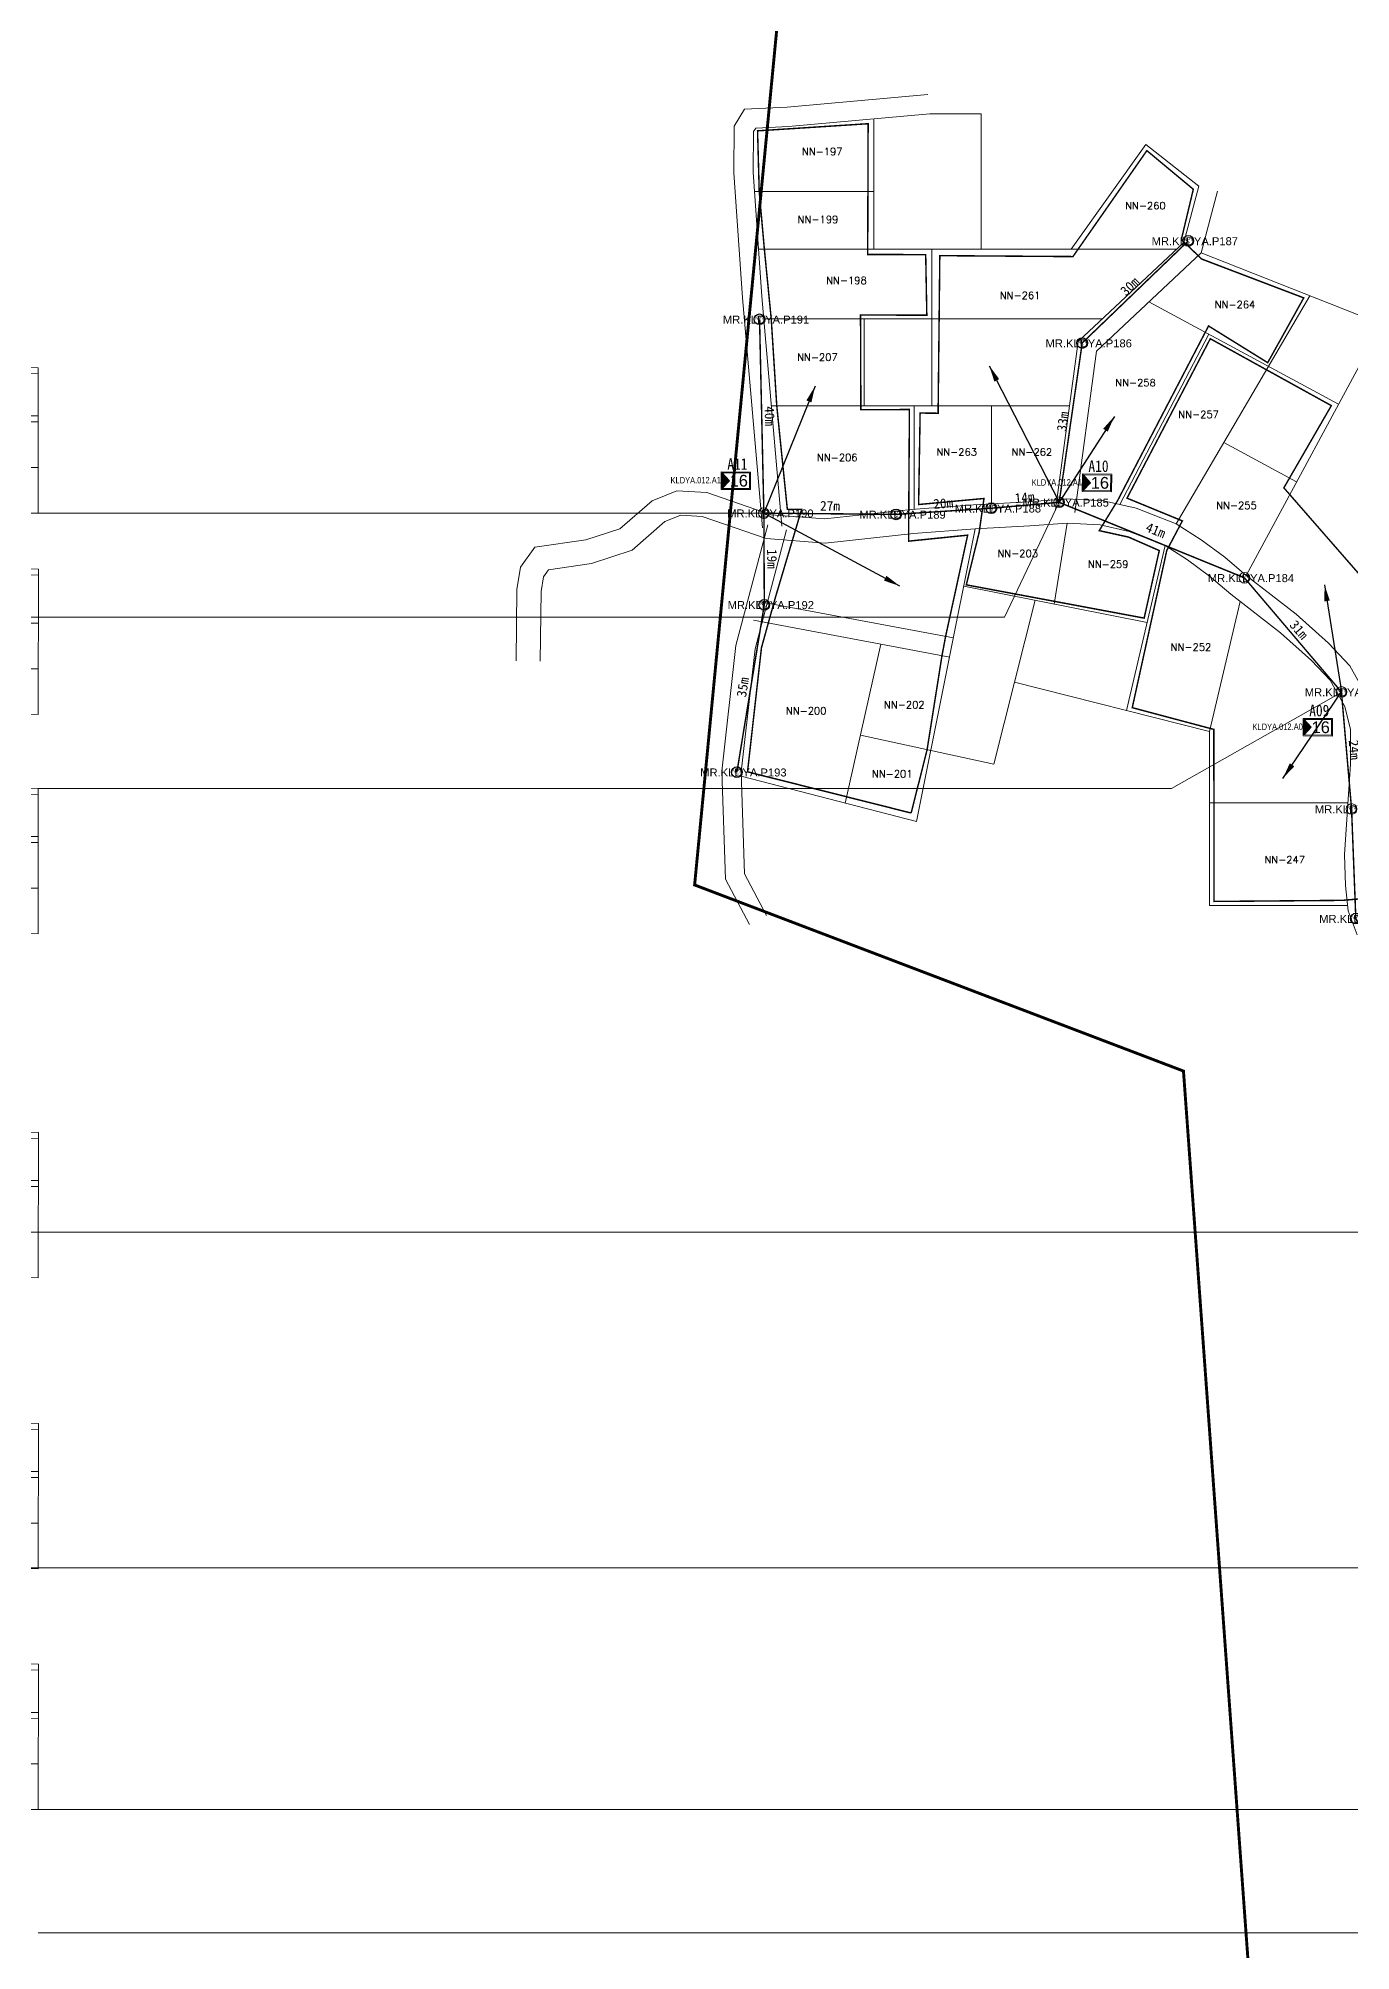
# Model space of a CAD drawing. Header units: millimetres. Extents: x 1060 to 24323, y -9832 to -6451.
# Drawn here: x 8796 to 9066.6, y -8676.3 to -8281.9 of the extents above; entities that cross this region are included whole.
import ezdxf
from ezdxf.enums import TextEntityAlignment as Align

# ---------------------------------------------------------------- set-up
doc = ezdxf.new("R2010")
doc.units = ezdxf.units.MM
doc.set_wipeout_variables(frame=1)
doc.linetypes.add('HIDDEN', pattern=[9.525, 6.35, -3.175])
doc.linetypes.add('PHANTOM2', pattern=[1.25, 0.625, -0.125, 0.125, -0.125, 0.125, -0.125])
for name, color, linetype, lineweight in [('Basic Map', 105, 'Continuous', 15), ('FAT', 30, 'Continuous', 5), ('FAT AREA', 134, 'PHANTOM2', 40), ('FAT_Info', 170, 'Continuous', 0), ('FO 36 CORE LINE A - FDT 2', 210, 'Continuous', 50), ('Garis Jalan', 225, 'Continuous', 15), ('Home Number', 6, 'Continuous', 5), ('NEW POLE 7m(3 inches)', 4, 'Continuous', 5), ('POLE ID', 1, 'Continuous', 5), ('SLING WIRE', 4, 'Continuous', 50), ('TEE RADIUS', 170, 'Continuous', 0)]:
    doc.layers.add(name, color=color, linetype=linetype, lineweight=lineweight)
doc.layers.add('BATAS', color=7, linetype='Continuous', plot=False)
doc.layers.add('DIMENSI', color=7, linetype='Continuous')
doc.layers.add('NEW POLE 7M 2.5INCH', color=212, linetype='Continuous')
doc.styles.add('Annotative', font='SimSun.ttf')
doc.styles.add('FS', font='SimSun.ttf', dxfattribs={"width": 0.7})
doc.styles.add('Mark', font='arial.ttf', dxfattribs={"width": 0.8, "height": 2.5})
doc.styles.add('Notes', font='arial.ttf', dxfattribs={"height": 3})
doc.styles.add('ROMANS', font='romans.shx', dxfattribs={"width": 1.2})
doc.styles.get("Standard").update_dxf_attribs({"font": 'simplex.shx'})
doc.styles.add('Title Block 3', font='dgn003.shx')
doc.styles.add('Title Block v21 - Default$0$Standard', font='arial.ttf')
doc.dimstyles.new('emr standard', dxfattribs={"dimtxt": 2, "dimasz": 0, "dimexe": 1.25, "dimexo": 0.0625, "dimtad": 1, "dimdec": 0, "dimzin": 1, "dimdsep": 46, "dimtxsty": 'Annotative', "dimblk": 'ARCHTICK', "dimcen": 0, "dimse1": 1, "dimse2": 1, "dimsd1": 1, "dimsd2": 1, "dimclrt": 256, "dimadec": 0, "dimazin": 0, "dimtfac": 1, "dimtdec": 0, "dimtmove": 2, "dimatfit": 3, "dimfxl": 1, "dimfxlon": 1, "dimtzin": 0, "dimarcsym": 0})

# ---------------------------------------------------------------- blocks, each defined once
blk = doc.blocks.new('*U41')
at = {"color": 0, "linetype": 'ByBlock', "lineweight": -2}
blk.add_circle((0, 0), 2.24, dxfattribs=at)
at = {"color": 0, "linetype": 'ByBlock', "lineweight": -2, "style": 'Title Block 3', "width": 0.799091}
for s, p in [('NP7', (0, 0.62)), ("3'", (0, -1.27))]:
    blk.add_text(s, height=1.488, dxfattribs=at).set_placement(p, align=Align.MIDDLE_CENTER)
blk = doc.blocks.new('FAT')
h = blk.add_hatch(color=2)
h.dxf.hatch_style = 1
h.paths.add_polyline_path([(-4.25, 2), (-4.25, -2), (-2.4, 0)])
for points in [[(-4.5, 2.25), (3, 2.25), (3, -2.25), (-4.5, -2.25)], [(-4.25, 2), (2.75, 2), (2.75, -2), (-4.25, -2)]]:
    blk.add_lwpolyline(points, close=True)
at = {"color": 2}
blk.add_lwpolyline([(-4.25, 2), (-4.25, -2), (-2.4, 0)], close=True, dxfattribs=at)
at = {"color": 7}
blk.add_attdef('FAT', text='', height=3, dxfattribs=at).set_placement((0.18, 0), align=Align.MIDDLE_CENTER)
blk = doc.blocks.new('_ArchTick')
at = {"color": 0, "linetype": 'ByBlock', "const_width": 0.15}
blk.add_lwpolyline([(-0.5, -0.5), (0.5, 0.5)], dxfattribs=at)
blk = doc.blocks.new('FAT Info')
at = {"lineweight": 0}
blk.add_wipeout([(0, 12.93), (40.44, 12.93), (40.44, -0.2), (0, -0.2)], dxfattribs=at).dxf.layer = 'FAT_Info'
at = {"layer": 'FAT_Info'}
for p, q in [((0, 12.93), (0, -0.2)), ((40.44, 12.93), (40.44, -0.2)), ((0, 8.58), (40.44, 8.58)), ((0, 8.04), (40.44, 8.04)), ((0, 3.92), (40.44, 3.92)), ((0, -0.2), (40.44, -0.2))]:
    blk.add_line(p, q, dxfattribs=at)
for points in [[(0, 12.93), (40.44, 12.93)], [(0, 12.39), (40.44, 12.39)]]:
    blk.add_lwpolyline(points, dxfattribs=at)
at = {"layer": 'FAT_Info', "style": 'ROMANS', "width": 0.7}
for s, height, p in [(':', 2.06, (26.93, 4.91)), ('Power @1490 nm', 2.0607, (4.01, 0.79)), (':', 2.06, (26.93, 0.79))]:
    blk.add_text(s, height=height, dxfattribs=at).set_placement(p)
blk.add_attdef('FAT_SEQUENCE', text='', height=2.47, dxfattribs=at).set_placement((20.22, 10.48), align=Align.MIDDLE_CENTER)
blk.add_attdef('DISTANCE_TO', (4.01, 4.91), '', height=2.06, dxfattribs=at)
for tag, p in [('DISTANCE_TO_OLT', (28.02, 5.94)), ('LOSS_@1490NM', (28.02, 1.82))]:
    blk.add_attdef(tag, text='', height=2.06, dxfattribs=at).set_placement(p, align=Align.MIDDLE_LEFT)
blk = doc.blocks.new('*D1780')
at = {"layer": 'Defpoints', "color": 0, "transparency": 16777216}
for p in [(9064.69, -8416.72), (9064.69, -8416.72), (9066.78, -8440.84)]:
    blk.add_point(p, dxfattribs=at)
at = {"layer": 'DIMENSI', "transparency": 16777216, "insert": (9067.36, -8428.64), "char_height": 2, "attachment_point": 5, "rotation": 274.9473, "style": 'Annotative'}
blk.add_mtext('24m', dxfattribs=at)
blk = doc.blocks.new('*D1781')
at = {"layer": 'Defpoints', "color": 0, "transparency": 16777216}
for p in [(9044.69, -8393.18), (9044.69, -8393.18), (9064.69, -8416.72)]:
    blk.add_point(p, dxfattribs=at)
at = {"layer": 'DIMENSI', "transparency": 16777216, "insert": (9055.93, -8403.9), "char_height": 2, "attachment_point": 5, "rotation": 310.3663, "style": 'Annotative'}
blk.add_mtext('31m', dxfattribs=at)
blk = doc.blocks.new('*D1782')
at = {"layer": 'Defpoints', "color": 0, "transparency": 16777216}
for p in [(9006.7, -8377.09), (9006.49, -8377.61), (9044.69, -8393.18)]:
    blk.add_point(p, dxfattribs=at)
at = {"layer": 'DIMENSI', "transparency": 16777216, "insert": (9026.41, -8383.37), "char_height": 2, "attachment_point": 5, "rotation": 337.8236, "style": 'Annotative'}
blk.add_mtext('41m', dxfattribs=at)
blk = doc.blocks.new('*D1783')
at = {"layer": 'Defpoints', "color": 0, "transparency": 16777216}
for p in [(8992.51, -8378.83), (8992.51, -8378.83), (9006.49, -8377.61)]:
    blk.add_point(p, dxfattribs=at)
at = {"layer": 'DIMENSI', "transparency": 16777216, "insert": (8999.36, -8376.6), "char_height": 2, "attachment_point": 5, "rotation": 4.9799, "style": 'Annotative'}
blk.add_mtext('14m', dxfattribs=at)
blk = doc.blocks.new('*D1784')
at = {"layer": 'Defpoints', "color": 0, "transparency": 16777216}
for p in [(8972.85, -8380.1), (8972.85, -8380.1), (8992.51, -8378.83)]:
    blk.add_point(p, dxfattribs=at)
at = {"layer": 'DIMENSI', "transparency": 16777216, "insert": (8982.58, -8377.84), "char_height": 2, "attachment_point": 5, "rotation": 3.6959, "style": 'Annotative'}
blk.add_mtext('20m', dxfattribs=at)
blk = doc.blocks.new('*D1785')
at = {"layer": 'Defpoints', "color": 0, "transparency": 16777216}
for p in [(8945.6, -8379.84), (8945.6, -8379.84), (8972.85, -8380.1)]:
    blk.add_point(p, dxfattribs=at)
at = {"layer": 'DIMENSI', "transparency": 16777216, "insert": (8959.24, -8378.34), "char_height": 2, "attachment_point": 5, "rotation": 359.4594, "style": 'Annotative'}
blk.add_mtext('27m', dxfattribs=at)
blk = doc.blocks.new('*D1855')
at = {"layer": 'Defpoints', "color": 0, "transparency": 16777216}
for p in [(9011.24, -8344.76), (9011.24, -8344.76), (9006.49, -8377.61)]:
    blk.add_point(p, dxfattribs=at)
at = {"layer": 'DIMENSI', "transparency": 16777216, "insert": (9007.25, -8360.95), "char_height": 2, "attachment_point": 5, "rotation": 81.7735, "style": 'Annotative'}
blk.add_mtext('33m', dxfattribs=at)
blk = doc.blocks.new('*D1856')
at = {"layer": 'Defpoints', "color": 0, "transparency": 16777216}
for p in [(9033.12, -8323.69), (9033.12, -8323.69), (9011.24, -8344.76)]:
    blk.add_point(p, dxfattribs=at)
at = {"layer": 'DIMENSI', "transparency": 16777216, "insert": (9021.05, -8333.06), "char_height": 2, "attachment_point": 5, "rotation": 43.915, "style": 'Annotative'}
blk.add_mtext('30m', dxfattribs=at)
blk = doc.blocks.new('*D1857')
at = {"layer": 'Defpoints', "color": 0, "transparency": 16777216}
for p in [(8944.71, -8339.87), (8945.6, -8379.84), (8945.6, -8379.84)]:
    blk.add_point(p, dxfattribs=at)
at = {"layer": 'DIMENSI', "transparency": 16777216, "insert": (8946.78, -8359.82), "char_height": 2, "attachment_point": 5, "rotation": 271.2754, "style": 'Annotative'}
blk.add_mtext('40m', dxfattribs=at)
blk = doc.blocks.new('*D1858')
at = {"layer": 'Defpoints', "color": 0, "transparency": 16777216}
for p in [(8945.6, -8379.84), (8945.69, -8398.74), (8945.69, -8398.74)]:
    blk.add_point(p, dxfattribs=at)
at = {"layer": 'DIMENSI', "transparency": 16777216, "insert": (8947.27, -8389.28), "char_height": 2, "attachment_point": 5, "rotation": 270.2665, "style": 'Annotative'}
blk.add_mtext('19m', dxfattribs=at)
blk = doc.blocks.new('*D1859')
at = {"layer": 'Defpoints', "color": 0, "transparency": 16777216}
for p in [(8945.69, -8398.74), (8940.04, -8433.27), (8940.04, -8433.27)]:
    blk.add_point(p, dxfattribs=at)
at = {"layer": 'DIMENSI', "transparency": 16777216, "insert": (8941.26, -8415.74), "char_height": 2, "attachment_point": 5, "rotation": 80.7056, "style": 'Annotative'}
blk.add_mtext('35m', dxfattribs=at)

msp = doc.modelspace()

# ---------------------------------------------------------------- linework, layer by layer
at = {"layer": 'Basic Map'}
for points in [[(8979.8, -8297.51), (8990.38, -8297.51)], [(8990.38, -8325.38), (8990.38, -8297.51)], [(8968.27, -8298.53), (8968.27, -8325.38)], [(9008.98, -8325.38), (9024.34, -8303.8)], [(9035.3, -8312.41), (9024.34, -8303.8)], [(8943.68, -8313.49), (8968.27, -8313.49)], [(8944.5, -8325.38), (9030.75, -8325.38)], [(8980.25, -8325.38), (8980.25, -8357.72)], [(9035.78, -8326.15), (9073, -8340.85)], [(9024.98, -8336.28), (9064.1, -8357.36)], [(9030.6, -8382.04), (9058.2, -8335)], [(8945.59, -8339.8), (9015.38, -8339.8)], [(8966.28, -8339.8), (8966.28, -8357.72)], [(9045.06, -8392.7), (9073, -8340.85)], [(9037.34, -8342.94), (9019.01, -8378.06)], [(8947.14, -8357.72), (9008.61, -8357.72)], [(8976.58, -8357.88), (8976.58, -8379.05)], [(8992.55, -8357.72), (8992.55, -8377.91)], [(9040.42, -8365.3), (9055.46, -8373.41)], [(8989.18, -8383.11), (8977.05, -8443.45)], [(9005.47, -8398.58), (9008.11, -8381.9)], [(9028.33, -8386.53), (9020.4, -8420.56)], [(8986.81, -8394.9), (9024.64, -8402.36)], [(9001.56, -8397.81), (8993.01, -8431.62)], [(9043.8, -8398.05), (9037.47, -8424.87)], [(8969.71, -8406.85), (8962.38, -8439.65)], [(8997.28, -8414.71), (9037.47, -8424.87)], [(8965.52, -8425.6), (8993.01, -8431.62)], [(9037.47, -8424.87), (9037.47, -8460.73)], [(8940.93, -8434.09), (8977.05, -8443.45)], [(9066.04, -8439.55), (9037.47, -8439.55)], [(9037.47, -8460.73), (9065.94, -8460.73)]]:
    msp.add_lwpolyline(points, dxfattribs=at)
at = {"layer": 'BATAS', "color": 1, "linetype": 'HIDDEN', "const_width": 0.6}
msp.add_lwpolyline([(9460.62, -8198.57), (9282.72, -8312.91), (8951.9, -8242.14), (8931.32, -8456.52), (9032.12, -8494.9), (9053.86, -8794.44), (9187.98, -8960.65), (9745.45, -9148.88), (9959.93, -9088.05), (10109.36, -9045.62), (10201.5, -8858.9), (10160.11, -8661.63), (10023.42, -8604.69), (10028.05, -8530.8), (10022.07, -8407.03), (10021.58, -8336.07), (10031.29, -8278.65)], dxfattribs=at)
at = {"layer": 'FAT AREA', "ltscale": 10, "const_width": 0.3}
for points in [[(8975.9, -8441.67), (8942.23, -8433.19), (8945.1, -8407.62), (8947.96, -8397.28), (8953.38, -8379.07), (8950.44, -8379.07), (8948.26, -8357.72), (8947.12, -8339.8), (8945.7, -8325.38), (8944.64, -8313.49), (8944.3, -8301), (8967.1, -8299.53), (8967.01, -8326.49), (8978.97, -8326.53), (8979.2, -8339.01), (8965.53, -8338.99), (8965.6, -8358.52), (8975.61, -8358.47), (8975.44, -8385.62), (8987.62, -8384.38), (8983.07, -8405.28), (8982.33, -8409.21), (8979.26, -8428.61), (8975.97, -8441.69)], [(9024.01, -8401.49), (9027.13, -8387.56), (9020.79, -8384.78), (9014.75, -8383.45), (9018.56, -8377.21), (9037.29, -8341.24), (9049.49, -8348.81), (9056.92, -8335.45), (9035.88, -8327.44), (9031.68, -8323.42), (9034.15, -8313.05), (9024.57, -8305.08), (9009.33, -8326.93), (8981.88, -8326.74), (8981.53, -8359.24), (8977.82, -8359.2), (8977.51, -8378.06), (8990.99, -8376.82), (8989.99, -8383.82), (8987.34, -8394.63), (9024.01, -8401.49)], [(9071.87, -8459.1), (9064.84, -8459.7), (9038.4, -8459.92), (9038.4, -8439.55), (9038.38, -8424.44), (9021.56, -8419.96), (9028.68, -8387.54), (9031.89, -8381.44), (9020.48, -8376.75), (9037.65, -8343.87), (9062.61, -8357.67), (9052.82, -8374.62), (9088.84, -8415.92)]]:
    msp.add_lwpolyline(points, dxfattribs=at)
at = {"layer": 'FAT_Info'}
for points in [[(9006.49, -8377.61), (8995.21, -8401.31), (8795.99, -8401.31)], [(8945.6, -8379.84), (8795.99, -8379.84)], [(9129.17, -8528.12), (8795.99, -8528.12)], [(9415.43, -8627.37), (9398.66, -8647.21), (8795.99, -8647.21)], [(9296.86, -8660.24), (9278.36, -8672.62), (8795.99, -8672.62)]]:
    msp.add_lwpolyline(points, dxfattribs=at)
at = {"layer": 'FO 36 CORE LINE A - FDT 2', "const_width": 0.3}
msp.add_lwpolyline([(9231.75, -8579.86), (9203.3, -8573.41), (9176.68, -8595.01), (9164.52, -8624.64), (9162.41, -8623.77), (9174.48, -8595.01), (9202.59, -8571.46), (9170.5, -8547.24), (9129.17, -8528.12), (9099.85, -8516.5), (9086.32, -8496.11), (9067.66, -8463.45), (9066.78, -8440.84), (9064.69, -8416.72), (9044.69, -8393.18), (9006.49, -8377.61), (8992.51, -8378.83), (8972.85, -8380.1), (8945.6, -8379.84)], dxfattribs=at)
at = {"layer": 'Garis Jalan'}
for p, q in [((8950.42, -8296.09), (8979.44, -8293.52)), ((8939.46, -8300.01), (8941.63, -8296.53)), ((8941.63, -8296.53), (8950.42, -8296.09)), ((8950.7, -8300.08), (8979.8, -8297.51)), ((8939.4, -8309.64), (8939.46, -8300.01)), ((8943.4, -8309.52), (8943.45, -8301.17)), ((8943.45, -8301.17), (8943.92, -8300.42)), ((8943.92, -8300.42), (8950.7, -8300.08)), ((8941.19, -8335.44), (8939.4, -8309.64)), ((8945.18, -8335.13), (8943.4, -8309.52)), ((9032.21, -8324.01), (9035.3, -8312.41)), ((9035.78, -8326.15), (9039.17, -8313.44)), ((9010.4, -8344.47), (9032.21, -8324.01)), ((9014.17, -8346.41), (9035.78, -8326.15)), ((8945.31, -8382.86), (8941.19, -8335.44)), ((8949.29, -8382.51), (8945.18, -8335.13)), ((9005.73, -8379.16), (9010.4, -8344.47)), ((9009.69, -8379.69), (9014.17, -8346.41)), ((8922.55, -8377.27), (8915.92, -8383.06)), ((8927.64, -8375.21), (8922.55, -8377.27)), ((8933.86, -8375.6), (8927.64, -8375.21)), ((8947.08, -8380.16), (8933.86, -8375.6)), ((9008.05, -8376.89), (9000.14, -8377.49)), ((9015.65, -8377.28), (9008.05, -8376.89)), ((9022.37, -8378.83), (9015.65, -8377.28)), ((8928.47, -8380.27), (8925.21, -8381.59)), ((8932.87, -8380.55), (8928.47, -8380.27)), ((8946.06, -8385.1), (8932.87, -8380.55)), ((8958.18, -8381.03), (8947.08, -8380.16)), ((8975.99, -8379.09), (8958.18, -8381.03)), ((8988.85, -8378.12), (8975.99, -8379.09)), ((9000.14, -8377.49), (8988.85, -8378.12)), ((9030.6, -8382.04), (9022.37, -8378.83)), ((8915.92, -8383.06), (8908.91, -8385.36)), ((8925.21, -8381.59), (8918.45, -8387.49)), ((8946.43, -8382.26), (8939.84, -8407.11)), ((8950.3, -8383.28), (8943.78, -8407.85)), ((8958.26, -8386.06), (8946.06, -8385.1)), ((8976.45, -8384.07), (8958.26, -8386.06)), ((8989.18, -8383.11), (8976.45, -8384.07)), ((9000.47, -8382.48), (8989.18, -8383.11)), ((9008.11, -8381.9), (9000.47, -8382.48)), ((9014.95, -8382.25), (9008.11, -8381.9)), ((9020.89, -8383.62), (9014.95, -8382.25)), ((9028.33, -8386.53), (9020.89, -8383.62)), ((9035.78, -8385.34), (9030.6, -8382.04)), ((8898.37, -8386.89), (8895.41, -8391)), ((8908.91, -8385.36), (8898.37, -8386.89)), ((8918.45, -8387.49), (8910.06, -8390.25)), ((9032.96, -8389.47), (9028.33, -8386.53)), ((9040.63, -8388.9), (9035.78, -8385.34)), ((9045.06, -8392.7), (9040.63, -8388.9)), ((8895.41, -8391), (8894.66, -8395.56)), ((8900.15, -8392.97), (8899.65, -8396)), ((8901.18, -8391.54), (8900.15, -8392.97)), ((8910.06, -8390.25), (8901.18, -8391.54)), ((9037.52, -8392.81), (9032.96, -8389.47)), ((9041.9, -8396.58), (9037.52, -8392.81)), ((9055.33, -8400.66), (9045.06, -8392.7)), ((8894.66, -8395.56), (8894.5, -8410.3)), ((8899.65, -8396), (8899.5, -8410.35)), ((9052.13, -8404.5), (9041.9, -8396.58)), ((8944.17, -8398), (8984.67, -8405.58)), ((9062.03, -8406.68), (9055.33, -8400.66)), ((8943.43, -8401.93), (8983.93, -8409.51)), ((9058.53, -8410.25), (9052.13, -8404.5)), ((8939.84, -8407.11), (8936.9, -8433.04)), ((8943.78, -8407.85), (8940.9, -8433.2)), ((9066.42, -8411.35), (9062.03, -8406.68)), ((9062.36, -8414.32), (9058.53, -8410.25)), ((9070.04, -8417.85), (9066.42, -8411.35)), ((9065.36, -8419.73), (9062.36, -8414.32)), ((9066.59, -8424.47), (9065.36, -8419.73)), ((9066.59, -8431.61), (9066.59, -8424.47)), ((9065.31, -8450.23), (9066.59, -8431.61)), ((8936.9, -8433.04), (8937.67, -8455.31)), ((8940.9, -8433.2), (8941.64, -8454.25)), ((9065.56, -8456.61), (9065.31, -8450.23)), ((8937.67, -8455.31), (8942.63, -8464.66)), ((8941.64, -8454.25), (8946.16, -8462.79)), ((9066.05, -8461.89), (9065.56, -8456.61)), ((9067.96, -8466.8), (9066.05, -8461.89))]:
    msp.add_line(p, q, dxfattribs=at)
at = {"layer": 'SLING WIRE', "const_width": 0.3}
for points in [[(9006.49, -8377.61), (9011.24, -8344.76), (9033.12, -8323.69)], [(8944.71, -8339.87), (8945.6, -8379.84)], [(8945.6, -8379.84), (8945.69, -8398.74), (8940.04, -8433.27)]]:
    msp.add_lwpolyline(points, dxfattribs=at)

# ---------------------------------------------------------------- block references
at = {"layer": 'FAT'}
ref = msp.add_blockref('FAT', (8940.43, -8373.16), dxfattribs=dict(at, xscale=0.8061780738945727, yscale=0.8061780738945727, zscale=0.8061780738945727, rotation=359.6199770086993))
ref.add_attrib('FAT', '16', dxfattribs={"layer": '0', "color": 7, "height": 2.42, "rotation": 0.3696, "style": 'Title Block v21 - Default$0$Standard'}).set_placement((8940.43, -8373.16), align=Align.MIDDLE_CENTER)
ref = msp.add_blockref('FAT', (9014.89, -8373.6), dxfattribs=dict(at, xscale=0.8061780738945727, yscale=0.8061780738945727, zscale=0.8061780738945727, rotation=359.6199770086993))
ref.add_attrib('FAT', '16', dxfattribs={"layer": '0', "color": 7, "height": 2.42, "rotation": 0.3696, "style": 'Title Block v21 - Default$0$Standard'}).set_placement((9014.89, -8373.6), align=Align.MIDDLE_CENTER)
ref = msp.add_blockref('FAT', (9060.42, -8424), dxfattribs=dict(at, xscale=0.8061780738945727, yscale=0.8061780738945727, zscale=0.8061780738945727, rotation=359.6199770086993))
ref.add_attrib('FAT', '16', dxfattribs={"layer": '0', "color": 7, "height": 2.42, "rotation": 0.3696, "style": 'Title Block v21 - Default$0$Standard'}).set_placement((9060.42, -8424), align=Align.MIDDLE_CENTER)
at = {"layer": 'FAT_Info', "lineweight": 0}
ref = msp.add_blockref('FAT Info', (8703.71, -8596.91), dxfattribs=dict(at, xscale=2.281889908648648, yscale=2.281889908648648, zscale=2.281889908648648, rotation=359.8970633875859))
ref.add_attrib('FAT_SEQUENCE', 'KLDYA.012.A07', dxfattribs={"height": 5.6426, "rotation": 359.8971, "style": 'ROMANS', "width": 0.7}).set_placement((8749.89, -8573.07), align=Align.MIDDLE_CENTER)
ref.add_attrib('DISTANCE_TO_OLT', ' m', dxfattribs={"height": 4.702, "rotation": 359.8971, "style": 'ROMANS', "width": 0.7}).set_placement((8767.68, -8583.48), align=Align.MIDDLE_LEFT)
ref.add_attrib('LOSS_@1490NM', '--dBm', dxfattribs={"height": 4.702, "rotation": 359.8971, "style": 'ROMANS', "width": 0.6}).set_placement((8767.66, -8592.88), align=Align.MIDDLE_LEFT)
ref.add_attrib('DISTANCE_TO', 'Distance to FDT', (8712.89, -8585.73), dxfattribs={"height": 4.7022, "rotation": 359.8971, "style": 'ROMANS', "width": 0.7})
at = {"layer": 'NEW POLE 7M 2.5INCH', "xscale": 0.4917860914719293, "yscale": 0.4917860914719293, "zscale": 0.4917860914719293}
for p in [(9033.12, -8323.69), (8944.71, -8339.87), (9011.24, -8344.76), (8972.85, -8380.1), (8992.51, -8378.83), (8945.69, -8398.74), (8940.04, -8433.27), (9067.66, -8463.45)]:
    msp.add_blockref('*U41', p, dxfattribs=at)
at = {"layer": 'NEW POLE 7m(3 inches)', "xscale": 0.4917860914719293, "yscale": 0.4917860914719293, "zscale": 0.4917860914719293}
for p in [(9006.49, -8377.61), (8945.6, -8379.84), (9044.69, -8393.18), (9064.69, -8416.72), (9066.78, -8440.84)]:
    msp.add_blockref('*U41', p, dxfattribs=at)

# ---------------------------------------------------------------- texts
at = {"layer": 'FAT', "color": 0, "style": 'FS', "width": 0.85}
for s, p in [('A11', (8938.06, -8370.91)), ('A10', (9012.52, -8371.35)), ('A09', (9058.05, -8421.75))]:
    msp.add_text(s, height=2.398, dxfattribs=at).set_placement(p)
at = {"layer": 'FAT', "style": 'Mark', "width": 0.7}
for s, p in [('KLDYA.012.A11', (8931.98, -8373.05)), ('KLDYA.012.A10', (9006.44, -8373.49)), ('KLDYA.012.A09', (9051.97, -8423.89))]:
    msp.add_text(s, height=1.32, rotation=0.1509, dxfattribs=at).set_placement(p, align=Align.MIDDLE)
at = {"layer": 'Home Number'}
for s, p in [('NN-197', (8953.46, -8306.48, -33.81)), ('NN-260', (9020.09, -8317.63, -33.77)), ('NN-199', (8952.58, -8320.47, -33.83)), ('NN-198', (8958.45, -8333.05, -33.82)), ('NN-261', (8994.26, -8336.13, -33.8)), ('NN-264', (9038.57, -8338.03, -33.77)), ('NN-207', (8952.46, -8348.89, -33.85)), ('NN-258', (9018.06, -8354.13, -33.8)), ('NN-257', (9031.07, -8360.68, -33.8)), ('NN-206', (8956.56, -8369.57, -33.86)), ('NN-263', (8981.18, -8368.43, -33.85)), ('NN-262', (8996.7, -8368.43, -33.83)), ('NN-255', (9038.87, -8379.45, -33.81)), ('NN-203', (8993.76, -8389.36, -33.86)), ('NN-259', (9012.42, -8391.57, -33.84)), ('NN-252', (9029.49, -8408.67, -33.84)), ('NN-200', (8950.15, -8421.81, -33.92)), ('NN-202', (8970.38, -8420.56, -33.91)), ('NN-201', (8967.89, -8434.81, -33.92)), ('NN-247', (9048.82, -8452.5, -33.87))]:
    msp.add_text(s, height=1.5, dxfattribs=at).set_placement(p, align=Align.BOTTOM_LEFT)
at = {"layer": 'POLE ID', "style": 'Notes'}
for s, p in [('MR.KLDYA.P187', (9025.56, -8324.58)), ('MR.KLDYA.P191', (8937.15, -8340.76)), ('MR.KLDYA.P186', (9003.68, -8345.65)), ('MR.KLDYA.P185', (8998.93, -8378.5)), ('MR.KLDYA.P190', (8938.04, -8380.73)), ('MR.KLDYA.P189', (8965.29, -8380.98)), ('MR.KLDYA.P188', (8984.95, -8379.71)), ('MR.KLDYA.P184', (9037.13, -8394.07)), ('MR.KLDYA.P192', (8938.13, -8399.62)), ('MR.KLDYA.P183', (9057.13, -8417.6)), ('MR.KLDYA.P193', (8932.48, -8434.15)), ('MR.KLDYA.P181', (9059.22, -8441.73)), ('MR.KLDYA.P180', (9060.1, -8464.34))]:
    msp.add_text(s, height=1.65, dxfattribs=at).set_placement(p)

# ---------------------------------------------------------------- dimensions: what is measured, and where the dimension line sits
at = {"layer": 'DIMENSI'}
for p1, p2, distance, picture, middle in [((9011.24, -8344.76), (9033.12, -8323.69), 0, '*D1856', (9021.05, -8333.06)), ((8944.71, -8339.87), (8945.6, -8379.84), 0, '*D1857', (8946.78, -8359.82)), ((9006.49, -8377.61), (9011.24, -8344.76), 0, '*D1855', (9007.25, -8360.95)), ((8972.85, -8380.1), (8945.6, -8379.84), 0, '*D1785', (8959.24, -8378.34)), ((8992.51, -8378.83), (8972.85, -8380.1), 0, '*D1784', (8982.58, -8377.84)), ((9006.49, -8377.61), (8992.51, -8378.83), 0, '*D1783', (8999.36, -8376.6)), ((9044.69, -8393.18), (9006.49, -8377.61), -0.56, '*D1782', (9026.41, -8383.37)), ((8945.6, -8379.84), (8945.69, -8398.74), 0, '*D1858', (8947.27, -8389.28)), ((9064.69, -8416.72), (9044.69, -8393.18), 0, '*D1781', (9055.93, -8403.9)), ((8945.69, -8398.74), (8940.04, -8433.27), 0, '*D1859', (8941.26, -8415.74)), ((9066.78, -8440.84), (9064.69, -8416.72), 0, '*D1780', (9067.36, -8428.64))]:
    dim = msp.add_aligned_dim(p1=p1, p2=p2, distance=distance, dimstyle='emr standard', override={"dimpost": 'm'}, dxfattribs=at)
    dim.commit()
    dim.dimension.update_dxf_attribs({"geometry": picture, "text_midpoint": middle})

# ---------------------------------------------------------------- leaders
at = {"layer": 'TEE RADIUS', "lineweight": 0}
for points in [[(8992.08, -8349.43), (9006.49, -8377.61)], [(8956.16, -8353.65), (8945.6, -8379.84)], [(9017.87, -8359.88), (9006.49, -8377.61)], [(8973.62, -8394.87), (8945.6, -8379.84)], [(9061.21, -8394.6), (9064.69, -8416.72)], [(9052.6, -8434.56), (9064.69, -8416.72)]]:
    msp.add_leader(points, dimstyle='emr standard', override={"dimasz": 3.4, "dimgap": 0.625, "dimtad": 0}, dxfattribs=at)

# ---------------------------------------------------------------- next in the draw order: linework, layer by layer
at = {"layer": 'FAT_Info'}
msp.add_lwpolyline([(9163.51, -8624.22), (9134.38, -8597.32), (8709.18, -8597.32)], dxfattribs=at)

# ---------------------------------------------------------------- next in the draw order: block references
at = {"layer": 'FAT_Info', "lineweight": 0}
ref = msp.add_blockref('FAT Info', (8703.66, -8379.21), dxfattribs=dict(at, xscale=2.281889908648648, yscale=2.281889908648648, zscale=2.281889908648648, rotation=359.8970633875859))
ref.add_attrib('FAT_SEQUENCE', 'KLDYA.012.A11', dxfattribs={"height": 5.6426, "rotation": 359.8971, "style": 'ROMANS', "width": 0.7}).set_placement((8749.84, -8355.37), align=Align.MIDDLE_CENTER)
ref.add_attrib('DISTANCE_TO_OLT', ' m', dxfattribs={"height": 4.702, "rotation": 359.8971, "style": 'ROMANS', "width": 0.7}).set_placement((8767.62, -8365.78), align=Align.MIDDLE_LEFT)
ref.add_attrib('LOSS_@1490NM', '--dBm', dxfattribs={"height": 4.702, "rotation": 359.8971, "style": 'ROMANS', "width": 0.6}).set_placement((8767.6, -8375.18), align=Align.MIDDLE_LEFT)
ref.add_attrib('DISTANCE_TO', 'Distance to FDT', (8712.83, -8368.03), dxfattribs={"height": 4.7022, "rotation": 359.8971, "style": 'ROMANS', "width": 0.7})
ref = msp.add_blockref('FAT Info', (8703.67, -8420.72), dxfattribs=dict(at, xscale=2.281889908648648, yscale=2.281889908648648, zscale=2.281889908648648, rotation=359.8970633875859))
ref.add_attrib('FAT_SEQUENCE', 'KLDYA.012.A10', dxfattribs={"height": 5.6426, "rotation": 359.8971, "style": 'ROMANS', "width": 0.7}).set_placement((8749.86, -8396.88), align=Align.MIDDLE_CENTER)
ref.add_attrib('DISTANCE_TO_OLT', ' m', dxfattribs={"height": 4.702, "rotation": 359.8971, "style": 'ROMANS', "width": 0.7}).set_placement((8767.64, -8407.29), align=Align.MIDDLE_LEFT)
ref.add_attrib('LOSS_@1490NM', '--dBm', dxfattribs={"height": 4.702, "rotation": 359.8971, "style": 'ROMANS', "width": 0.6}).set_placement((8767.62, -8416.69), align=Align.MIDDLE_LEFT)
ref.add_attrib('DISTANCE_TO', 'Distance to FDT', (8712.85, -8409.54), dxfattribs={"height": 4.7022, "rotation": 359.8971, "style": 'ROMANS', "width": 0.7})
ref = msp.add_blockref('FAT Info', (8703.71, -8536.89), dxfattribs=dict(at, xscale=2.281889908648648, yscale=2.281889908648648, zscale=2.281889908648648, rotation=359.8970633875859))
ref.add_attrib('FAT_SEQUENCE', 'KLDYA.012.A08', dxfattribs={"height": 5.6426, "rotation": 359.8971, "style": 'ROMANS', "width": 0.7}).set_placement((8749.89, -8513.05), align=Align.MIDDLE_CENTER)
ref.add_attrib('DISTANCE_TO_OLT', ' m', dxfattribs={"height": 4.702, "rotation": 359.8971, "style": 'ROMANS', "width": 0.7}).set_placement((8767.68, -8523.46), align=Align.MIDDLE_LEFT)
ref.add_attrib('LOSS_@1490NM', '--dBm', dxfattribs={"height": 4.702, "rotation": 359.8971, "style": 'ROMANS', "width": 0.6}).set_placement((8767.66, -8532.86), align=Align.MIDDLE_LEFT)
ref.add_attrib('DISTANCE_TO', 'Distance to FDT', (8712.89, -8525.71), dxfattribs={"height": 4.7022, "rotation": 359.8971, "style": 'ROMANS', "width": 0.7})

# ---------------------------------------------------------------- next in the draw order: linework, layer by layer
at = {"layer": 'FAT_Info'}
msp.add_lwpolyline([(9064.61, -8416.84), (9029.63, -8436.62), (8795.99, -8436.62)], dxfattribs=at)

# ---------------------------------------------------------------- next in the draw order: block references
at = {"layer": 'FAT_Info', "lineweight": 0}
ref = msp.add_blockref('FAT Info', (8703.71, -8646.58), dxfattribs=dict(at, xscale=2.281889908648648, yscale=2.281889908648648, zscale=2.281889908648648, rotation=359.8970633875859))
ref.add_attrib('FAT_SEQUENCE', 'KLDYA.012.A05', dxfattribs={"height": 5.6426, "rotation": 359.8971, "style": 'ROMANS', "width": 0.7}).set_placement((8749.89, -8622.74), align=Align.MIDDLE_CENTER)
ref.add_attrib('DISTANCE_TO_OLT', ' m', dxfattribs={"height": 4.702, "rotation": 359.8971, "style": 'ROMANS', "width": 0.7}).set_placement((8767.68, -8633.15), align=Align.MIDDLE_LEFT)
ref.add_attrib('LOSS_@1490NM', '--dBm', dxfattribs={"height": 4.702, "rotation": 359.8971, "style": 'ROMANS', "width": 0.6}).set_placement((8767.66, -8642.55), align=Align.MIDDLE_LEFT)
ref.add_attrib('DISTANCE_TO', 'Distance to FDT', (8712.89, -8635.4), dxfattribs={"height": 4.7022, "rotation": 359.8971, "style": 'ROMANS', "width": 0.7})

# ---------------------------------------------------------------- next in the draw order: block references
ref = msp.add_blockref('FAT Info', (8703.66, -8465.95), dxfattribs=dict(at, xscale=2.281889908648648, yscale=2.281889908648648, zscale=2.281889908648648, rotation=359.8970633875859))
ref.add_attrib('FAT_SEQUENCE', 'KLDYA.012.A09', dxfattribs={"height": 5.6426, "rotation": 359.8971, "style": 'ROMANS', "width": 0.7}).set_placement((8749.84, -8442.11), align=Align.MIDDLE_CENTER)
ref.add_attrib('DISTANCE_TO_OLT', ' m', dxfattribs={"height": 4.702, "rotation": 359.8971, "style": 'ROMANS', "width": 0.7}).set_placement((8767.62, -8452.52), align=Align.MIDDLE_LEFT)
ref.add_attrib('LOSS_@1490NM', '--dBm', dxfattribs={"height": 4.702, "rotation": 359.8971, "style": 'ROMANS', "width": 0.6}).set_placement((8767.6, -8461.92), align=Align.MIDDLE_LEFT)
ref.add_attrib('DISTANCE_TO', 'Distance to FDT', (8712.83, -8454.77), dxfattribs={"height": 4.7022, "rotation": 359.8971, "style": 'ROMANS', "width": 0.7})

doc.saveas('drawing.dxf')
